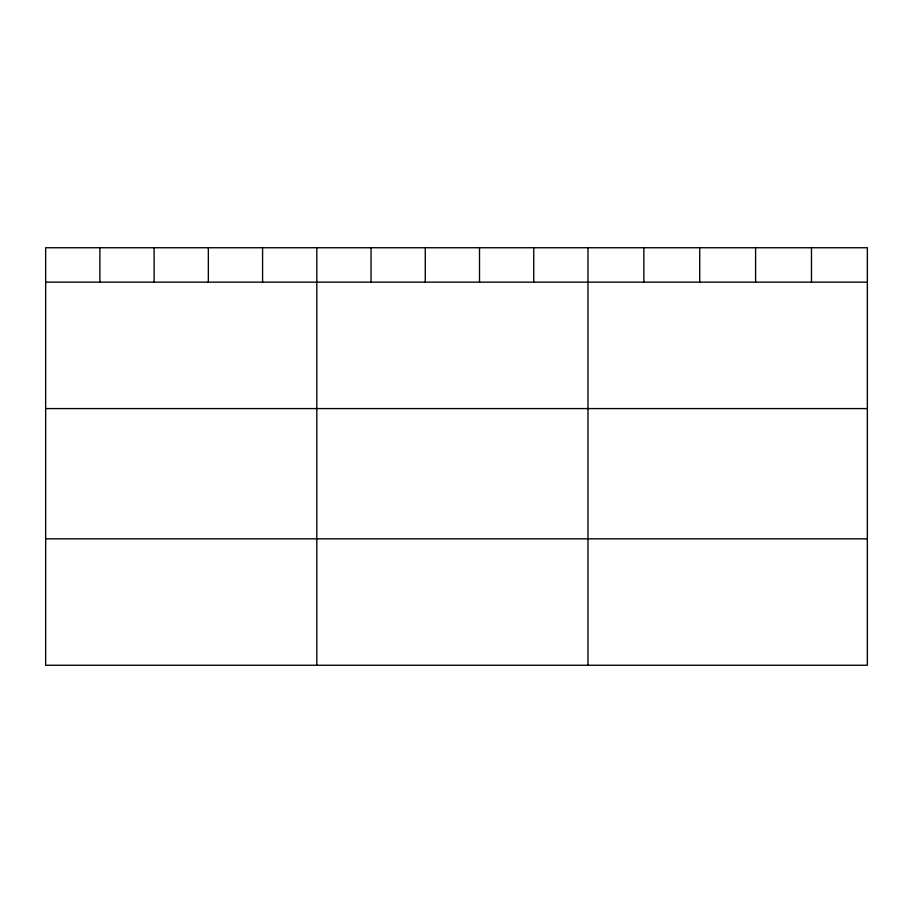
<?xml version="1.0" encoding="UTF-8"?>
<svg xmlns="http://www.w3.org/2000/svg" width="913" height="913" viewBox="0 0 913 913"><rect width="100%" height="100%" fill="white"/><g stroke="black" fill="none" stroke-linecap="round" stroke-linejoin="round"><path stroke-width="1.37" d="M867.35 282.163L867.35 665.257L45.65 665.257L45.65 247.743L867.35 247.743L867.35 282.163L45.65 282.163M45.65 408.579L867.35 408.579M45.65 538.841L867.35 538.841M811.474 247.743L811.474 282.163M755.599 247.743L755.599 282.163M699.723 247.743L699.723 282.163M643.848 247.743L643.848 282.163M587.972 247.743L587.972 665.257M533.74 247.743L533.74 282.163M479.508 247.743L479.508 282.163M425.275 247.743L425.275 282.163M371.043 247.743L371.043 282.163M316.811 247.743L316.811 665.257M262.579 247.743L262.579 282.163M208.347 247.743L208.347 282.163M154.114 247.743L154.114 282.163M99.882 247.743L99.882 282.163"/></g></svg>
